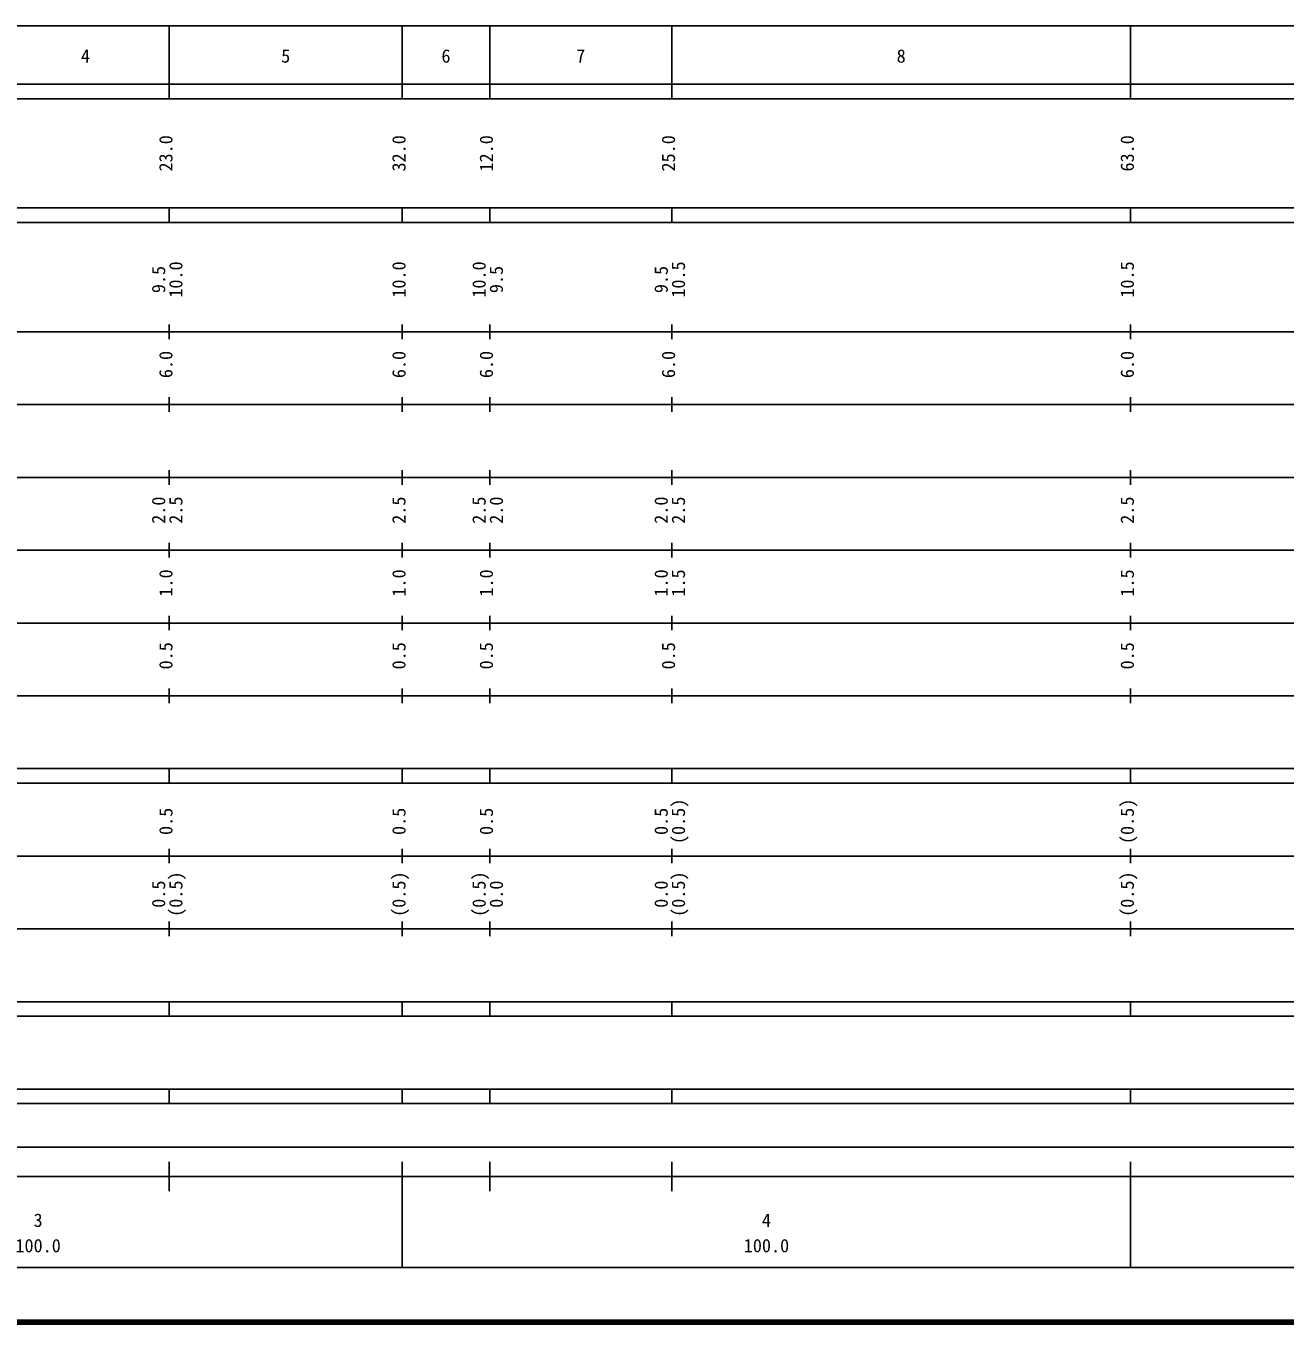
# Model space of a CAD drawing. Units: millimetres on the paper, enlarged 1000 times. Extents: x 40000 to 680000, y 20000 to 380000.
# Drawn here: x 316328 to 489206, y 20000 to 198000 of the extents above; entities that cross this region are included whole.
import ezdxf
from ezdxf.enums import TextEntityAlignment as Align

# ---------------------------------------------------------------- set-up
doc = ezdxf.new("R2010")
doc.units = ezdxf.units.MM
doc.header["$LTSCALE"] = 1000
doc.layers.add('M-TTL', color=2, linetype='Continuous', lineweight=140)
doc.layers.add('M-TTL-BAND', color=7, linetype='Continuous', lineweight=25)
doc.styles.add('ＭＳ ゴシック', font='')
doc.styles.get('ＭＳ ゴシック').set_extended_font_data('MS Gothic')

msp = doc.modelspace()

# ---------------------------------------------------------------- linework, layer by layer
at = {"layer": 'M-TTL'}
msp.add_line((40000, 20000), (680000, 20000), dxfattribs=at)
at = {"layer": 'M-TTL-BAND'}
for p, q in [((68000, 198000), (579000, 198000)), ((336000, 188000), (336000, 198000)), ((368000, 188000), (368000, 198000)), ((380000, 188000), (380000, 198000)), ((405000, 188000), (405000, 198000)), ((468000, 188000), (468000, 198000)), ((40000, 190000), (579000, 190000)), ((40000, 188000), (579000, 188000)), ((40000, 173000), (579000, 173000)), ((336000, 171000), (336000, 173000)), ((368000, 171000), (368000, 173000)), ((380000, 171000), (380000, 173000)), ((405000, 171000), (405000, 173000)), ((468000, 171000), (468000, 173000)), ((40000, 171000), (579000, 171000)), ((336000, 155000), (336000, 157000)), ((368000, 155000), (368000, 157000)), ((380000, 155000), (380000, 157000)), ((405000, 155000), (405000, 157000)), ((468000, 155000), (468000, 157000)), ((40000, 156000), (579000, 156000)), ((46000, 146000), (579000, 146000)), ((336000, 145000), (336000, 147000)), ((368000, 145000), (368000, 147000)), ((380000, 145000), (380000, 147000)), ((405000, 145000), (405000, 147000)), ((468000, 145000), (468000, 147000)), ((52000, 136000), (579000, 136000)), ((336000, 135000), (336000, 137000)), ((368000, 135000), (368000, 137000)), ((380000, 135000), (380000, 137000)), ((405000, 135000), (405000, 137000)), ((468000, 135000), (468000, 137000)), ((336000, 125000), (336000, 127000)), ((368000, 125000), (368000, 127000)), ((380000, 125000), (380000, 127000)), ((405000, 125000), (405000, 127000)), ((468000, 125000), (468000, 127000)), ((46000, 126000), (579000, 126000)), ((52000, 116000), (579000, 116000)), ((336000, 115000), (336000, 117000)), ((368000, 115000), (368000, 117000)), ((380000, 115000), (380000, 117000)), ((405000, 115000), (405000, 117000)), ((468000, 115000), (468000, 117000)), ((336000, 105000), (336000, 107000)), ((368000, 105000), (368000, 107000)), ((380000, 105000), (380000, 107000)), ((405000, 105000), (405000, 107000)), ((468000, 105000), (468000, 107000)), ((46000, 106000), (579000, 106000)), ((40000, 96000), (579000, 96000)), ((336000, 94000), (336000, 96000)), ((368000, 94000), (368000, 96000)), ((380000, 94000), (380000, 96000)), ((405000, 94000), (405000, 96000)), ((468000, 94000), (468000, 96000)), ((40000, 94000), (579000, 94000)), ((49000, 84000), (579000, 84000)), ((336000, 83000), (336000, 85000)), ((368000, 83000), (368000, 85000)), ((380000, 83000), (380000, 85000)), ((405000, 83000), (405000, 85000)), ((468000, 83000), (468000, 85000)), ((336000, 73000), (336000, 75000)), ((368000, 73000), (368000, 75000)), ((380000, 73000), (380000, 75000)), ((405000, 73000), (405000, 75000)), ((468000, 73000), (468000, 75000)), ((40000, 74000), (579000, 74000)), ((40000, 64000), (579000, 64000)), ((336000, 62000), (336000, 64000)), ((368000, 62000), (368000, 64000)), ((380000, 62000), (380000, 64000)), ((405000, 62000), (405000, 64000)), ((468000, 62000), (468000, 64000)), ((40000, 62000), (579000, 62000)), ((40000, 52000), (579000, 52000)), ((336000, 50000), (336000, 52000)), ((368000, 50000), (368000, 52000)), ((380000, 50000), (380000, 52000)), ((405000, 50000), (405000, 52000)), ((468000, 50000), (468000, 52000)), ((40000, 50000), (579000, 50000)), ((71000, 44000), (565000, 44000)), ((336000, 38000), (336000, 42000)), ((368000, 27500), (368000, 42000)), ((380000, 38000), (380000, 42000)), ((405000, 38000), (405000, 42000)), ((468000, 27500), (468000, 42000)), ((40000, 40000), (579000, 40000)), ((68000, 27500), (579000, 27500))]:
    msp.add_line(p, q, dxfattribs=at)

# ---------------------------------------------------------------- texts
at = {"layer": 'M-TTL-BAND', "style": 'ＭＳ ゴシック'}
for s, p in [('4', (324500, 192405)), ('5', (352000, 192405)), ('6', (374000, 192405)), ('7', (392500, 192405)), ('8', (436500, 192405)), ('3', (318000, 32523)), ('4', (418000, 32523)), ('100.0', (318000, 29033)), ('100.0', (418000, 29033))]:
    msp.add_text(s, height=1833, dxfattribs=at).set_placement(p, align=Align.BOTTOM_CENTER)
for s, p in [('23.0', (337000, 180500)), ('32.0', (369000, 180500)), ('12.0', (381000, 180500)), ('25.0', (406000, 180500)), ('63.0', (469000, 180500)), ('9.5', (336000, 163174)), ('10.0', (338370, 163174)), ('10.0', (369000, 163174)), ('10.0', (380000, 163174)), ('9.5', (382370, 163174)), ('9.5', (405000, 163174)), ('10.5', (407370, 163174)), ('10.5', (469000, 163174)), ('6.0', (337000, 151500)), ('6.0', (369000, 151500)), ('6.0', (381000, 151500)), ('6.0', (406000, 151500)), ('6.0', (469000, 151500)), ('2.0', (336000, 131500)), ('2.5', (338370, 131500)), ('2.5', (369000, 131500)), ('2.5', (380000, 131500)), ('2.0', (382370, 131500)), ('2.0', (405000, 131500)), ('2.5', (407370, 131500)), ('2.5', (469000, 131500)), ('1.0', (337000, 121500)), ('1.0', (369000, 121500)), ('1.0', (381000, 121500)), ('1.0', (405000, 121500)), ('1.5', (407370, 121500)), ('1.5', (469000, 121500)), ('0.5', (337000, 111500)), ('0.5', (369000, 111500)), ('0.5', (381000, 111500)), ('0.5', (406000, 111500)), ('0.5', (469000, 111500)), ('(0.5)', (407370, 88764)), ('(0.5)', (469000, 88764)), ('0.5', (337000, 88764)), ('0.5', (369000, 88764)), ('0.5', (381000, 88764)), ('0.5', (405000, 88764)), ('0.5', (336000, 78764)), ('(0.5)', (338370, 78764)), ('(0.5)', (369000, 78764)), ('(0.5)', (380000, 78764)), ('0.0', (382370, 78764)), ('0.0', (405000, 78764)), ('(0.5)', (407370, 78764)), ('(0.5)', (469000, 78764))]:
    msp.add_text(s, height=1833, rotation=90, dxfattribs=at).set_placement(p, align=Align.BOTTOM_CENTER)

doc.saveas('drawing.dxf')
